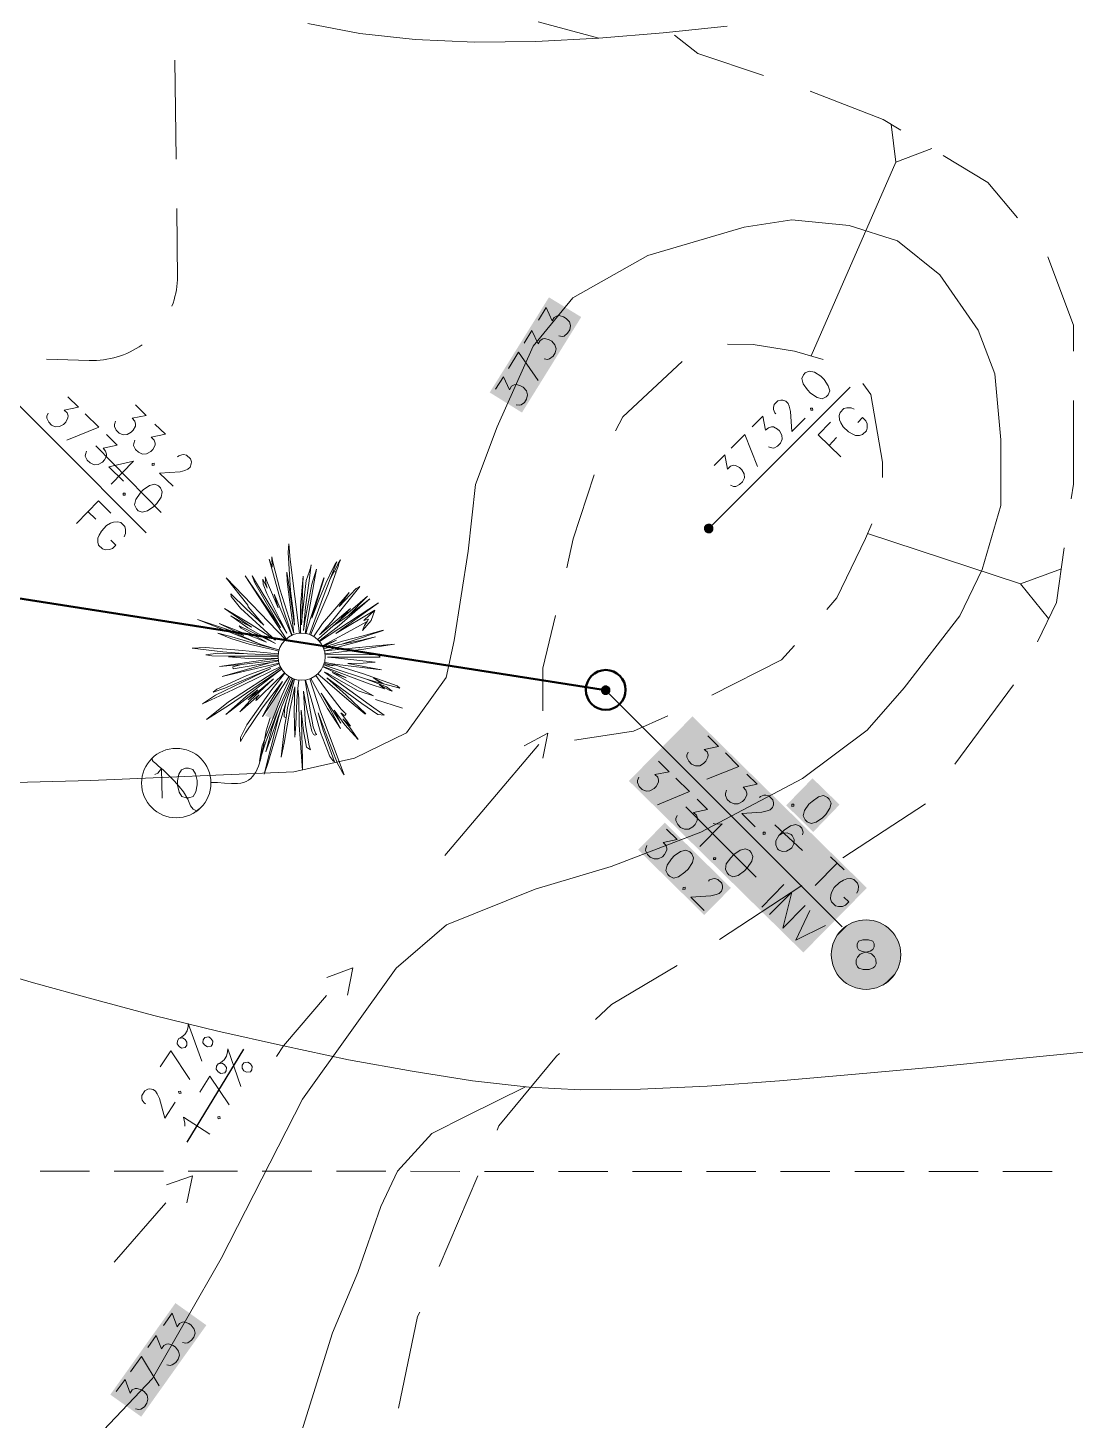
# Model space of a CAD drawing. Header units: millimetres. Extents: x -419 to 20046, y -14642 to 2638.
# Drawn here: x 13.978 to 16.63, y 9.915 to 13.44 of the extents above; entities that cross this region are included whole.
import ezdxf

# ---------------------------------------------------------------- set-up
doc = ezdxf.new("R2010")
doc.units = ezdxf.units.MM
for name, color, linetype in [('PDF11_----LN02', 7, 'Continuous'), ('PDF11_----LN03', 7, 'Continuous'), ('PDF11_----TX00', 7, 'Continuous'), ('PDF11_EXTO$BSL', 7, 'Continuous'), ('PDF11_PR-swale', 7, 'Continuous'), ('PDF11_PRPN$BSL', 7, 'Continuous'), ('PDF11_PRPN$PRSDCL', 7, 'Continuous')]:
    doc.layers.add(name, color=color, linetype=linetype)
for name, color, linetype, true_color in [('PDF11_0', 7, 'Continuous', 0xb3b3b3), ('PDF11_EXTO$--C3-Surface-EXTO', 7, 'Continuous', 0xb3b3b3), ('PDF11_EXTO$EXLSTR', 7, 'Continuous', 0xb3b3b3)]:
    doc.layers.add(name, color=color, linetype=linetype, true_color=true_color)

msp = doc.modelspace()

# ---------------------------------------------------------------- hatches: boundary and pattern name
at = {"layer": 'PDF11_----LN02', "true_color": 0xffffff, "transparency": 33554559}
for points in [[(15.1479, 12.5168), (15.2296, 12.466), (15.2979, 12.7577)], [(15.2979, 12.7577), (15.2296, 12.466), (15.3796, 12.7077)], [(14.187, 9.98), (14.2653, 9.9241), (14.352, 10.2117)], [(14.352, 10.2117), (14.2653, 9.9241), (14.4303, 10.1558)]]:
    msp.add_hatch(color=7, dxfattribs=at).paths.add_polyline_path(points)
at = {"layer": 'PDF11_----TX00', "true_color": 0xffffff, "transparency": 33554559}
for points in [[(15.6613, 11.6968), (15.5004, 11.5334), (16.103, 11.2626)], [(16.103, 11.2626), (15.5004, 11.5334), (15.9421, 11.0992)], [(15.9654, 11.5401), (15.8988, 11.4718), (16.0338, 11.4734)], [(16.0338, 11.4734), (15.8988, 11.4718), (15.9671, 11.4042)], [(15.5912, 11.4276), (15.5237, 11.3592), (15.7588, 11.2626)], [(15.7588, 11.2626), (15.5237, 11.3592), (15.6913, 11.1942)]]:
    msp.add_hatch(color=7, dxfattribs=at).paths.add_polyline_path(points)
at = {"layer": 'PDF11_0', "transparency": 33554559}
for points in [[(15.6938, 12.1818), (15.6904, 12.176), (15.7029, 12.1726)], [(15.7029, 12.1726), (15.6904, 12.176), (15.6904, 12.1693)], [(15.7029, 12.1726), (15.6904, 12.1693), (15.6938, 12.1635)], [(15.7029, 12.1726), (15.6996, 12.1843), (15.6938, 12.1818)], [(15.6938, 12.1635), (15.6996, 12.1601), (15.7029, 12.1726)], [(15.7029, 12.1726), (15.7063, 12.1843), (15.6996, 12.1843)], [(15.7029, 12.1726), (15.6996, 12.1601), (15.7063, 12.1601)], [(15.7113, 12.1818), (15.7063, 12.1843), (15.7029, 12.1726)], [(15.7029, 12.1726), (15.7146, 12.176), (15.7113, 12.1818)], [(15.7029, 12.1726), (15.7146, 12.1693), (15.7146, 12.176)], [(15.7029, 12.1726), (15.7063, 12.1601), (15.7113, 12.1635)], [(15.7113, 12.1635), (15.7146, 12.1693), (15.7029, 12.1726)], [(15.4329, 11.7718), (15.4296, 11.7668), (15.4412, 11.7634)], [(15.4412, 11.7634), (15.4379, 11.7751), (15.4329, 11.7718)], [(15.4412, 11.7634), (15.4446, 11.7751), (15.4379, 11.7751)], [(15.4504, 11.7718), (15.4446, 11.7751), (15.4412, 11.7634)], [(15.4412, 11.7634), (15.4537, 11.7668), (15.4504, 11.7718)], [(14.6203, 11.7684), (14.5795, 11.6984), (14.6045, 11.6884)], [(15.4412, 11.7634), (15.4296, 11.7668), (15.4296, 11.7601)], [(15.4412, 11.7634), (15.4296, 11.7601), (15.4329, 11.7543)], [(15.4329, 11.7543), (15.4379, 11.7509), (15.4412, 11.7634)], [(15.4412, 11.7634), (15.4379, 11.7509), (15.4446, 11.7509)], [(15.4412, 11.7634), (15.4537, 11.7601), (15.4537, 11.7668)], [(15.4412, 11.7634), (15.4446, 11.7509), (15.4504, 11.7543)], [(15.4504, 11.7543), (15.4537, 11.7601), (15.4412, 11.7634)]]:
    msp.add_hatch(color=7, dxfattribs=at).paths.add_polyline_path(points)
at = {"layer": 'PDF11_0', "true_color": 0xffffff, "transparency": 33554559}
for points in [[(16.0863, 11.1801), (16.0129, 11.0917), (16.0988, 11.1817)], [(16.0988, 11.1817), (16.0129, 11.0917), (16.0146, 11.0734)], [(16.0863, 11.1801), (16.0138, 11.1059), (16.0129, 11.0917)], [(16.0671, 11.1751), (16.0138, 11.1059), (16.0863, 11.1801)], [(16.0671, 11.1751), (16.0171, 11.1217), (16.0138, 11.1059)], [(16.0988, 11.1817), (16.0146, 11.0734), (16.123, 11.1784)], [(16.123, 11.1784), (16.0146, 11.0734), (16.0221, 11.0542)], [(16.0555, 11.1692), (16.0171, 11.1217), (16.0671, 11.1751)], [(16.123, 11.1784), (16.0221, 11.0542), (16.143, 11.1709)], [(16.0555, 11.1692), (16.0238, 11.1367), (16.0171, 11.1217)], [(16.143, 11.1709), (16.0221, 11.0542), (16.0296, 11.0417)], [(16.0455, 11.1617), (16.0238, 11.1367), (16.0555, 11.1692)], [(16.0455, 11.1617), (16.0346, 11.1517), (16.0238, 11.1367)], [(16.143, 11.1709), (16.0296, 11.0417), (16.1621, 11.1567)], [(16.1621, 11.1567), (16.0296, 11.0417), (16.043, 11.0275)], [(16.1621, 11.1567), (16.043, 11.0275), (16.1738, 11.1426)], [(16.1738, 11.1426), (16.043, 11.0275), (16.0563, 11.0175)], [(16.1738, 11.1426), (16.0563, 11.0175), (16.1821, 11.1267)], [(16.1821, 11.1267), (16.0563, 11.0175), (16.0713, 11.0109)], [(16.1821, 11.1267), (16.0713, 11.0109), (16.1888, 11.0951)], [(16.1888, 11.0951), (16.0713, 11.0109), (16.0905, 11.0059)], [(16.1888, 11.0951), (16.0905, 11.0059), (16.1846, 11.0667)], [(16.1846, 11.0667), (16.0905, 11.0059), (16.1105, 11.0059)], [(16.1846, 11.0667), (16.1105, 11.0059), (16.1771, 11.0501)], [(16.1771, 11.0501), (16.1105, 11.0059), (16.1438, 11.0167)], [(16.1771, 11.0501), (16.1438, 11.0167), (16.1613, 11.03)]]:
    msp.add_hatch(color=7, dxfattribs=at).paths.add_polyline_path(points)

# ---------------------------------------------------------------- linework, layer by layer
at = {"layer": 'PDF11_----LN02', "lineweight": 18}
for points in [[(15.5871, 13.4269), (15.4246, 13.4136), (15.2704, 13.4552)], [(15.8413, 13.3194), (15.6746, 13.3752), (15.6162, 13.4211)], [(14.3503, 13.3577), (14.3536, 13.1077)], [(15.9596, 13.2794), (16.1446, 13.2077), (16.1888, 13.1811)], [(16.2671, 13.1344), (16.1763, 13.1002), (16.1646, 13.1961)], [(16.2963, 13.1169), (16.4096, 13.0485), (16.4847, 12.9585)], [(15.9621, 12.6093), (16.1763, 13.1002)], [(13.5928, 11.5201), (14.1378, 11.5343), (14.652, 11.5568), (14.8054, 11.5909), (14.937, 11.6551), (15.0379, 11.7951), (15.0579, 11.8893), (15.0929, 12.1151), (15.112, 12.2835), (15.167, 12.4302), (15.2579, 12.6343), (15.3587, 12.756), (15.5479, 12.8635), (15.7921, 12.9352), (15.9129, 12.9535), (16.058, 12.9394), (16.1805, 12.901), (16.288, 12.8144), (16.3846, 12.6743), (16.4271, 12.5643), (16.4421, 12.3968), (16.4421, 12.231), (16.3946, 12.0685), (16.3388, 11.951), (16.1971, 11.7693), (16.1038, 11.6618), (15.9396, 11.5393), (15.6829, 11.4042), (15.4554, 11.3167), (15.2629, 11.2592), (15.0387, 11.1692), (14.9112, 11.0592), (14.6737, 10.7275), (14.4678, 10.3242), (14.2936, 10.0208), (14.1386, 9.8575)], [(16.5613, 12.8602), (16.6263, 12.6868), (16.6263, 12.6218)], [(15.2712, 12.7002), (15.2912, 12.7319), (15.3062, 12.6985), (15.3112, 12.7068), (15.3187, 12.711), (15.3237, 12.7119), (15.3346, 12.7085), (15.3412, 12.7043), (15.3496, 12.696), (15.3521, 12.686), (15.3504, 12.6752), (15.3446, 12.6668), (15.3362, 12.6593), (15.3312, 12.6585), (15.3229, 12.6602)], [(15.2354, 12.6418), (15.2546, 12.6735), (15.2704, 12.6402), (15.2754, 12.6485), (15.2821, 12.6527), (15.2871, 12.6535), (15.2987, 12.6502), (15.3054, 12.6468), (15.3129, 12.6377), (15.3162, 12.6277), (15.3137, 12.6168), (15.3087, 12.6085), (15.2996, 12.6018), (15.2946, 12.6002), (15.2862, 12.6018)], [(15.1954, 12.5777), (15.2204, 12.6185), (15.2704, 12.5468)], [(15.7504, 12.6393), (15.8154, 12.6385), (15.9196, 12.6218), (15.9921, 12.6002)], [(14.1336, 12.5977), (14.0253, 12.601)], [(15.4662, 12.4193), (15.4846, 12.4552), (15.6354, 12.5952)], [(15.1629, 12.5252), (15.1829, 12.5568), (15.1979, 12.5235), (15.2029, 12.5327), (15.2096, 12.536), (15.2154, 12.5368), (15.2262, 12.5335), (15.2329, 12.5302), (15.2412, 12.521), (15.2437, 12.511), (15.2412, 12.5002), (15.2362, 12.4918), (15.2279, 12.4852), (15.2221, 12.4843), (15.2146, 12.4852)], [(16.093, 12.5393), (16.113, 12.5118), (16.143, 12.3402), (16.143, 12.3018)], [(16.6263, 12.4968), (16.6263, 12.2851), (16.6205, 12.2476)], [(15.3429, 12.0726), (15.3596, 12.146), (15.4121, 12.3085)], [(16.1155, 12.1843), (16.0996, 12.1468), (16.0271, 11.9968), (16.0013, 11.9676)], [(16.1046, 12.1601), (16.4922, 12.0326)], [(16.603, 12.1235), (16.583, 11.9851), (16.5347, 11.886)], [(16.563, 11.9443), (16.4922, 12.0326), (16.5955, 12.0701)], [(15.2821, 11.7109), (15.2821, 11.8193), (15.3146, 11.9526)], [(15.9196, 11.8759), (15.8871, 11.8401), (15.7104, 11.7509)], [(16.3255, 11.5759), (16.4747, 11.7768)], [(15.5987, 11.6984), (15.5121, 11.6593), (15.3629, 11.6368)], [(16.0421, 11.3384), (16.2513, 11.4759)], [(15.7296, 11.1317), (15.9379, 11.2692)], [(15.4154, 10.9292), (15.4562, 10.9675), (15.6229, 11.0659)], [(15.167, 10.6492), (15.1712, 10.66), (15.3171, 10.8367), (15.3246, 10.8434)], [(15.2387, 10.7592), (15.092, 10.6867), (15.0012, 10.6409), (14.9145, 10.5458), (14.872, 10.4558), (14.8137, 10.2892), (14.7495, 10.1366), (14.6453, 9.8025), (14.5187, 9.5641), (14.392, 9.3191), (14.1845, 9.0307), (14.1136, 8.9782), (13.9728, 8.8965), (13.7761, 8.8299), (13.6236, 8.8174), (13.4536, 8.8315)], [(15.0195, 10.3042), (15.1179, 10.5342)], [(14.322, 10.155), (14.3436, 10.1858), (14.3561, 10.1516), (14.362, 10.16), (14.3695, 10.1633), (14.3745, 10.1641), (14.3862, 10.16), (14.392, 10.1558), (14.3995, 10.1458), (14.402, 10.1358), (14.3987, 10.1258), (14.3928, 10.1175), (14.3837, 10.1108), (14.3787, 10.11), (14.3703, 10.1116)], [(14.917, 9.9458), (14.9654, 10.1775), (14.9712, 10.1891)], [(14.282, 10.0991), (14.3036, 10.13), (14.317, 10.0958), (14.3228, 10.1041), (14.3295, 10.1075), (14.3345, 10.1083), (14.3461, 10.1041), (14.352, 10.1), (14.3595, 10.09), (14.362, 10.08), (14.3586, 10.07), (14.3528, 10.0616), (14.3436, 10.055), (14.3386, 10.0541), (14.3303, 10.0558)], [(14.2378, 10.0375), (14.2661, 10.0766), (14.3111, 10.0025)], [(14.202, 9.9875), (14.2245, 10.0183), (14.237, 9.9841), (14.2428, 9.9925), (14.2503, 9.9958), (14.2553, 9.9958), (14.2661, 9.9925), (14.2728, 9.9883), (14.2803, 9.9783), (14.282, 9.9683), (14.2795, 9.9583), (14.2736, 9.9491), (14.2645, 9.9433), (14.2595, 9.9425), (14.2511, 9.9441)]]:
    msp.add_lwpolyline(points, dxfattribs=at)
msp.add_lwpolyline([(14.3553, 12.9827), (14.357, 12.8019, -0.080118), (14.3431, 12.7349)], format="xyb", dxfattribs=at)
msp.add_arc((14.1424, 12.8131), 0.2154, 267.9127, 305.4689, dxfattribs=at)
at = {"layer": 'PDF11_----LN03', "lineweight": 30}
for points in [[(14.3161, 12.2126), (14.1503, 12.3818)], [(15.6446, 11.4676), (15.8229, 11.2901)], [(15.9404, 11.3576), (15.8696, 11.4226)], [(14.382, 10.6192), (14.5253, 10.8542)]]:
    msp.add_lwpolyline(points, dxfattribs=at)
at = {"layer": 'PDF11_----TX00', "lineweight": 20}
for points in [[(15.9429, 12.5618), (15.9471, 12.5668), (15.9571, 12.571), (15.9704, 12.5685), (15.9863, 12.5577), (15.9946, 12.5493), (16.0054, 12.5335), (16.0088, 12.521), (16.0046, 12.511), (15.9996, 12.506), (15.9896, 12.501), (15.9771, 12.5043), (15.9604, 12.5152), (15.9529, 12.5235), (15.9413, 12.5385), (15.9379, 12.5518)], [(15.9604, 12.4768), (15.9654, 12.4768), (15.9663, 12.4718), (15.9613, 12.4718)], [(14.2978, 12.3377), (14.2978, 12.3327), (14.2928, 12.3318), (14.2928, 12.3368)], [(14.3095, 12.2801), (14.3145, 12.2751), (14.3186, 12.2651), (14.3161, 12.2518), (14.3053, 12.236), (14.297, 12.2285), (14.2811, 12.2168), (14.2678, 12.2135), (14.2578, 12.2176), (14.2536, 12.2226), (14.2486, 12.2326), (14.252, 12.246), (14.2628, 12.2618), (14.2703, 12.2701), (14.2861, 12.281), (14.2995, 12.2843)], [(14.2245, 12.2618), (14.2245, 12.2568), (14.2195, 12.2568), (14.2195, 12.2618)], [(16.0029, 11.4918), (16.0079, 11.4876), (16.0129, 11.4776), (16.0096, 11.4643), (15.9988, 11.4484), (15.9904, 11.4401), (15.9746, 11.4292), (15.9621, 11.4259), (15.9521, 11.4301), (15.9471, 11.4351), (15.9421, 11.4451), (15.9454, 11.4584), (15.9563, 11.4743), (15.9646, 11.4818), (15.9804, 11.4934), (15.9929, 11.4968)], [(15.9179, 11.4743), (15.9179, 11.4693), (15.9129, 11.4684), (15.9129, 11.4743)], [(15.8454, 11.4034), (15.8454, 11.3984), (15.8404, 11.3976), (15.8404, 11.4034)], [(15.8913, 11.4009), (15.9013, 11.4017), (15.9113, 11.3976), (15.9138, 11.3951), (15.9188, 11.3851), (15.9179, 11.3742), (15.9129, 11.3642), (15.9096, 11.3617), (15.8996, 11.3559), (15.8888, 11.3551), (15.8788, 11.3592), (15.8771, 11.3617), (15.8721, 11.3717), (15.8721, 11.3817), (15.8804, 11.3951)], [(15.6546, 11.3542), (15.6596, 11.3492), (15.6638, 11.3392), (15.6613, 11.3267), (15.6504, 11.3101), (15.6421, 11.3026), (15.6263, 11.2909), (15.6129, 11.2876), (15.6029, 11.2926), (15.5987, 11.2967), (15.5937, 11.3067), (15.5971, 11.3201), (15.6079, 11.3359), (15.6154, 11.3442), (15.6313, 11.3551), (15.6446, 11.3584)], [(15.8054, 11.3576), (15.8096, 11.3526), (15.8146, 11.3426), (15.8113, 11.3301), (15.8004, 11.3142), (15.7929, 11.3059), (15.7771, 11.2942), (15.7638, 11.2909), (15.7538, 11.2959), (15.7488, 11.3009), (15.7446, 11.3101), (15.7471, 11.3234), (15.7588, 11.3392), (15.7663, 11.3476), (15.7821, 11.3584), (15.7954, 11.3617)], [(15.7204, 11.3392), (15.7196, 11.3342), (15.7146, 11.3342), (15.7146, 11.3392)], [(15.6429, 11.2642), (15.6429, 11.2592), (15.6371, 11.2584), (15.6379, 11.2634)], [(14.3703, 10.8834), (14.377, 10.8792), (14.3812, 10.8725), (14.3812, 10.8642), (14.377, 10.8584), (14.367, 10.8567), (14.3611, 10.8609), (14.3561, 10.8684), (14.357, 10.8759), (14.3603, 10.8817)], [(14.422, 10.8784), (14.4262, 10.8842), (14.4362, 10.8859), (14.442, 10.8817), (14.447, 10.875), (14.4462, 10.8675), (14.4428, 10.8617), (14.4328, 10.86), (14.4262, 10.8642), (14.4212, 10.8709)], [(14.5212, 10.8142), (14.5253, 10.82), (14.5353, 10.8217), (14.542, 10.8175), (14.5462, 10.8109), (14.5453, 10.8025), (14.542, 10.7975), (14.532, 10.7959), (14.5253, 10.8), (14.5212, 10.8067)], [(14.4703, 10.8192), (14.4762, 10.815), (14.4812, 10.8084), (14.4803, 10.8), (14.477, 10.7942), (14.467, 10.7925), (14.4603, 10.7967), (14.4553, 10.8042), (14.4562, 10.8117), (14.4603, 10.8175)], [(14.3595, 10.7475), (14.3645, 10.7484), (14.3661, 10.7434), (14.3611, 10.7425)], [(14.4595, 10.6834), (14.4645, 10.6842), (14.4653, 10.6792), (14.4603, 10.6784)]]:
    msp.add_lwpolyline(points, close=True, dxfattribs=at)
for points in [[(14.0795, 12.506), (14.1061, 12.4793), (14.0703, 12.4718), (14.0778, 12.4652), (14.0803, 12.4577), (14.0795, 12.4527), (14.0745, 12.4418), (14.0686, 12.436), (14.0586, 12.431), (14.0478, 12.4302), (14.0378, 12.4343), (14.0311, 12.4418), (14.0261, 12.4518), (14.0261, 12.4568), (14.0295, 12.4643)], [(14.2511, 12.4852), (14.2778, 12.4585), (14.242, 12.4518), (14.2495, 12.4443), (14.2511, 12.4368), (14.2511, 12.4318), (14.2453, 12.421), (14.2403, 12.416), (14.2295, 12.4102), (14.2195, 12.4093), (14.2095, 12.4135), (14.202, 12.421), (14.1978, 12.431), (14.1978, 12.436), (14.2003, 12.4443)], [(15.8721, 12.4627), (15.8696, 12.4652), (15.8663, 12.4735), (15.8663, 12.4785), (15.8679, 12.486), (15.8779, 12.496), (15.8854, 12.4977), (15.8904, 12.4977), (15.8979, 12.4952), (15.9038, 12.4893), (15.9063, 12.4818), (15.9096, 12.4685), (15.9129, 12.4177), (15.9471, 12.4518)], [(16.0805, 12.441), (16.0921, 12.4535), (16.1005, 12.4452), (16.1038, 12.4377), (16.1038, 12.4268), (16.1021, 12.4193), (16.0921, 12.4102), (16.0846, 12.4077), (16.0746, 12.4077), (16.0671, 12.411), (16.0563, 12.4168), (16.043, 12.4302), (16.0371, 12.4402), (16.0338, 12.4477), (16.0329, 12.4585), (16.0354, 12.466), (16.0446, 12.476), (16.0521, 12.4777), (16.063, 12.4777), (16.0705, 12.4743)], [(14.1236, 12.4627), (14.1578, 12.4293), (14.077, 12.396)], [(15.8129, 12.4302), (15.8396, 12.4568), (15.8463, 12.421), (15.8538, 12.4277), (15.8613, 12.4302), (15.8663, 12.4302), (15.8771, 12.4243), (15.8821, 12.4193), (15.8879, 12.4085), (15.8888, 12.3985), (15.8846, 12.3885), (15.8771, 12.381), (15.8671, 12.376), (15.8621, 12.3768), (15.8538, 12.3793)], [(16.0371, 12.3535), (15.9796, 12.4093), (16.0113, 12.4418)], [(14.1778, 12.4102), (14.2045, 12.3835), (14.1686, 12.376), (14.1753, 12.3685), (14.1778, 12.361), (14.1778, 12.356), (14.172, 12.346), (14.167, 12.3402), (14.1561, 12.3343), (14.1461, 12.3335), (14.1361, 12.3385), (14.1286, 12.3452), (14.1236, 12.3552), (14.1245, 12.3602), (14.127, 12.3685)], [(14.2995, 12.4368), (14.327, 12.411), (14.2903, 12.4035), (14.2978, 12.396), (14.3003, 12.3885), (14.3003, 12.3835), (14.2945, 12.3727), (14.2895, 12.3677), (14.2786, 12.3618), (14.2686, 12.361), (14.2586, 12.366), (14.2511, 12.3727), (14.2461, 12.3827), (14.247, 12.3877), (14.2495, 12.396)], [(15.7596, 12.376), (15.7938, 12.4102), (15.8263, 12.3293)], [(16.0263, 12.4027), (16.0071, 12.3827)], [(14.2203, 12.2927), (14.1836, 12.3285), (14.2461, 12.3427), (14.1895, 12.2851)], [(14.357, 12.3543), (14.3603, 12.3568), (14.3678, 12.3593), (14.3728, 12.3602), (14.3803, 12.3577), (14.3903, 12.3485), (14.3928, 12.341), (14.392, 12.336), (14.3895, 12.3277), (14.3837, 12.3227), (14.3762, 12.3193), (14.3636, 12.316), (14.312, 12.3127), (14.3461, 12.2793)], [(15.7163, 12.3318), (15.7429, 12.3593), (15.7504, 12.3227), (15.7579, 12.3302), (15.7654, 12.3327), (15.7704, 12.3318), (15.7804, 12.3268), (15.7863, 12.321), (15.7921, 12.311), (15.7929, 12.301), (15.7879, 12.291), (15.7804, 12.2835), (15.7713, 12.2785), (15.7654, 12.2785), (15.7579, 12.2818)], [(14.1011, 12.1851), (14.157, 12.2426), (14.1886, 12.211)], [(14.1503, 12.196), (14.1303, 12.2151)], [(14.1886, 12.1426), (14.2011, 12.1301), (14.1928, 12.1218), (14.1853, 12.1193), (14.1745, 12.1185), (14.167, 12.121), (14.157, 12.1301), (14.1553, 12.1376), (14.1553, 12.1476), (14.1586, 12.156), (14.1645, 12.166), (14.1778, 12.1801), (14.1878, 12.186), (14.1953, 12.1885), (14.2061, 12.1893), (14.2136, 12.1876), (14.2236, 12.1776), (14.2253, 12.1701), (14.2253, 12.1601), (14.222, 12.1518)], [(15.7004, 11.6476), (15.7271, 11.6209), (15.6913, 11.6134), (15.6988, 11.6068), (15.7013, 11.5993), (15.7004, 11.5934), (15.6954, 11.5834), (15.6896, 11.5776), (15.6796, 11.5718), (15.6688, 11.5718), (15.6588, 11.5759), (15.6521, 11.5834), (15.6471, 11.5934), (15.6471, 11.5984), (15.6504, 11.6059)], [(15.7446, 11.6043), (15.7788, 11.5701), (15.6979, 11.5376)], [(15.5754, 11.5834), (15.6021, 11.5568), (15.5662, 11.5501), (15.5737, 11.5426), (15.5754, 11.5351), (15.5754, 11.5301), (15.5696, 11.5193), (15.5646, 11.5143), (15.5537, 11.5084), (15.5437, 11.5076), (15.5337, 11.5118), (15.5262, 11.5193), (15.5221, 11.5293), (15.5221, 11.5343), (15.5254, 11.5426)], [(15.6196, 11.5401), (15.6538, 11.5068), (15.5729, 11.4734)], [(15.7988, 11.5509), (15.8254, 11.5251), (15.7896, 11.5176), (15.7963, 11.5101), (15.7988, 11.5026), (15.7988, 11.4976), (15.7929, 11.4868), (15.7879, 11.4818), (15.7771, 11.4759), (15.7671, 11.4751), (15.7571, 11.4801), (15.7496, 11.4868), (15.7446, 11.4968), (15.7454, 11.5018), (15.7479, 11.5101)], [(15.8313, 11.4918), (15.8338, 11.4943), (15.8421, 11.4976), (15.8471, 11.4976), (15.8546, 11.4959), (15.8646, 11.4859), (15.8663, 11.4784), (15.8663, 11.4734), (15.8638, 11.4659), (15.8579, 11.4601), (15.8504, 11.4576), (15.8371, 11.4542), (15.7863, 11.4509), (15.8204, 11.4176)], [(15.6729, 11.4876), (15.6996, 11.4609), (15.6638, 11.4534), (15.6713, 11.4467), (15.6738, 11.4392), (15.6729, 11.4334), (15.6679, 11.4234), (15.6621, 11.4176), (15.6521, 11.4117), (15.6413, 11.4117), (15.6313, 11.4159), (15.6246, 11.4234), (15.6196, 11.4334), (15.6196, 11.4384), (15.6229, 11.4459)], [(15.7138, 11.4259), (15.7213, 11.4242), (15.7363, 11.4251), (15.6804, 11.3676)], [(15.8804, 11.3951), (15.8938, 11.4092), (15.9096, 11.4201), (15.9229, 11.4234), (15.9329, 11.4192), (15.9379, 11.4142), (15.9421, 11.4042), (15.9396, 11.3967)], [(15.5954, 11.4117), (15.6229, 11.3851), (15.5871, 11.3776), (15.5937, 11.3709), (15.5962, 11.3634), (15.5962, 11.3584), (15.5904, 11.3476), (15.5854, 11.3417), (15.5746, 11.3367), (15.5646, 11.3359), (15.5546, 11.3401), (15.5471, 11.3476), (15.5421, 11.3576), (15.5429, 11.3626), (15.5454, 11.3701)], [(15.9721, 11.2684), (16.0279, 11.3251)], [(16.0455, 11.3084), (16.0113, 11.3417)], [(15.7021, 11.2801), (15.7046, 11.2834), (15.7129, 11.2859), (15.7179, 11.2867), (15.7254, 11.2842), (15.7354, 11.2751), (15.7371, 11.2667), (15.7371, 11.2617), (15.7346, 11.2542), (15.7288, 11.2484), (15.7213, 11.2459), (15.7079, 11.2426), (15.6571, 11.2392), (15.6913, 11.2059)], [(16.0446, 11.2392), (16.0571, 11.2276), (16.0488, 11.2192), (16.0413, 11.2159), (16.0313, 11.2159), (16.0238, 11.2176), (16.0138, 11.2276), (16.0113, 11.2351), (16.0121, 11.2451), (16.0146, 11.2526), (16.0204, 11.2634), (16.0338, 11.2767), (16.0438, 11.2826), (16.0521, 11.2859), (16.0621, 11.2867), (16.0696, 11.2842), (16.0796, 11.2751), (16.0821, 11.2667), (16.0813, 11.2567), (16.078, 11.2492)], [(15.8371, 11.2142), (15.8929, 11.2709)], [(15.8563, 11.1951), (15.9129, 11.2517), (15.8904, 11.1609), (15.9471, 11.2184)], [(15.9979, 11.1676), (15.9229, 11.1301), (15.9588, 11.2059)], [(14.3603, 10.8817), (14.3678, 10.8859), (14.3762, 10.8917), (14.382, 10.9009), (14.3845, 10.9117), (14.3845, 10.9192), (14.4187, 10.8242)], [(14.3136, 10.81), (14.3403, 10.85), (14.3887, 10.7775)], [(14.4603, 10.8175), (14.467, 10.8209), (14.4753, 10.8275), (14.4812, 10.8367), (14.4837, 10.8475), (14.4845, 10.855), (14.5178, 10.76)], [(14.4137, 10.7459), (14.4395, 10.7859), (14.4878, 10.7134)], [(14.2761, 10.7159), (14.2728, 10.7184), (14.2678, 10.725), (14.267, 10.73), (14.267, 10.7375), (14.2745, 10.7492), (14.282, 10.7534), (14.287, 10.7542), (14.2953, 10.7525), (14.3011, 10.7484), (14.3061, 10.7417), (14.312, 10.7292), (14.3253, 10.68), (14.3511, 10.72)], [(14.3762, 10.6592), (14.3762, 10.6675), (14.372, 10.6825), (14.4395, 10.6392)]]:
    msp.add_lwpolyline(points, dxfattribs=at)
at = {"layer": 'PDF11_0', "lineweight": 18}
for points in [[(15.7496, 13.4444), (15.5871, 13.4269), (15.4246, 13.4136), (15.2646, 13.4052), (15.1095, 13.4036), (14.9595, 13.4102), (14.8187, 13.4252), (14.687, 13.4511)], [(16.6697, 10.8484), (16.473, 10.8292), (16.273, 10.8092), (16.0746, 10.7909), (15.8821, 10.7742), (15.6988, 10.7609), (15.5296, 10.7534), (15.3779, 10.7517), (15.2479, 10.7584), (15.1045, 10.7742), (14.9512, 10.7984), (14.7903, 10.8275), (14.6253, 10.8625), (14.4595, 10.9), (14.297, 10.94), (14.1403, 10.9817), (13.9928, 11.0225), (13.8569, 11.0617)]]:
    msp.add_lwpolyline(points, dxfattribs=at)
at = {"layer": 'PDF11_0', "color": 7, "lineweight": 20}
for points in [[(14.2778, 12.1618), (13.8228, 12.6168)], [(16.0605, 12.5302), (15.7029, 12.1726)], [(16.0404, 11.1642), (15.4412, 11.7634)], [(14.592, 11.6934), (14.587, 11.6776), (14.582, 11.6601), (14.5753, 11.6226), (14.5712, 11.6043), (14.567, 11.5868), (14.562, 11.5709), (14.5553, 11.5559), (14.547, 11.5443), (14.5428, 11.5393), (14.537, 11.5351), (14.5312, 11.5318), (14.5245, 11.5293), (14.5178, 11.5276), (14.5095, 11.5268), (14.4937, 11.5268), (14.4762, 11.5276), (14.4587, 11.5293), (14.442, 11.5293)], [(14.2995, 11.5501), (14.307, 11.5534), (14.317, 11.5651), (14.3186, 11.4901)]]:
    msp.add_lwpolyline(points, dxfattribs=at)
at = {"layer": 'PDF11_0', "color": 7, "lineweight": 0, "true_color": 0xffffff}
for points in [[(14.4057, 11.4576), (14.397, 11.4622), (14.3899, 11.4705), (14.3832, 11.4872), (14.3724, 11.5063), (14.3611, 11.5193), (14.3486, 11.5334), (14.3216, 11.5605), (14.3086, 11.5713), (14.3024, 11.5772), (14.2953, 11.5826), (14.2928, 11.5872), (14.2932, 11.5913)], [(14.4145, 11.4643), (14.397, 11.4509)], [(16.1613, 11.03), (16.1438, 11.0167)]]:
    msp.add_lwpolyline(points, dxfattribs=at)
at = {"layer": 'PDF11_0', "color": 7, "lineweight": 20}
for points in [[(14.3778, 11.5659), (14.3853, 11.5659), (14.3962, 11.5626), (14.4028, 11.5518), (14.407, 11.5343), (14.407, 11.5234), (14.4037, 11.5059), (14.397, 11.4943), (14.3862, 11.4909), (14.3795, 11.4909), (14.3686, 11.4943), (14.3611, 11.5051), (14.357, 11.5226), (14.357, 11.5334), (14.3603, 11.5509), (14.367, 11.5618)], [(16.093, 11.1309), (16.1071, 11.1309), (16.118, 11.1276), (16.1213, 11.1209), (16.1213, 11.1134), (16.118, 11.1067), (16.1113, 11.1026), (16.0971, 11.0992), (16.0863, 11.0951), (16.0796, 11.0876), (16.0755, 11.0809), (16.0763, 11.0701), (16.0796, 11.0626), (16.083, 11.0592), (16.0938, 11.0559), (16.1088, 11.0559), (16.1188, 11.0601), (16.123, 11.0634), (16.1263, 11.0709), (16.1255, 11.0817), (16.1221, 11.0884), (16.1146, 11.0959), (16.1038, 11.0992), (16.0896, 11.1026), (16.0821, 11.1059), (16.0788, 11.1126), (16.0788, 11.1201), (16.0821, 11.1276)]]:
    msp.add_lwpolyline(points, close=True, dxfattribs=at)
for centre in [(14.3541, 11.528), (16.1009, 11.0938)]:
    msp.add_circle(centre, 0.0879, dxfattribs=at)
at = {"layer": 'PDF11_EXTO$--C3-Surface-EXTO', "lineweight": 18}
for points in [[(15.7496, 13.4444), (15.5871, 13.4269), (15.4246, 13.4136), (15.2646, 13.4052), (15.1095, 13.4036), (14.9595, 13.4102), (14.8187, 13.4252), (14.687, 13.4511)], [(16.6697, 10.8484), (16.473, 10.8292), (16.273, 10.8092), (16.0746, 10.7909), (15.8821, 10.7742), (15.6988, 10.7609), (15.5296, 10.7534), (15.3779, 10.7517), (15.2479, 10.7584), (15.1045, 10.7742), (14.9512, 10.7984), (14.7903, 10.8275), (14.6253, 10.8625), (14.4595, 10.9), (14.297, 10.94), (14.1403, 10.9817), (13.9928, 11.0225), (13.8569, 11.0617)]]:
    msp.add_lwpolyline(points, dxfattribs=at)
at = {"layer": 'PDF11_EXTO$BSL', "lineweight": 13}
for points in [[(14.1345, 10.5458), (14.0095, 10.5458)], [(14.322, 10.5458), (14.197, 10.5458)], [(14.5095, 10.5458), (14.3845, 10.5458)], [(14.697, 10.5458), (14.572, 10.5458)], [(14.8845, 10.5458), (14.7595, 10.5458)], [(15.072, 10.545), (14.947, 10.5458)], [(15.2596, 10.545), (15.1345, 10.545)], [(15.4471, 10.545), (15.3221, 10.545)], [(15.6346, 10.545), (15.5096, 10.545)], [(15.8221, 10.545), (15.6971, 10.545)], [(16.0096, 10.545), (15.8846, 10.545)], [(16.1971, 10.545), (16.0721, 10.545)], [(16.3846, 10.545), (16.2596, 10.545)], [(16.5722, 10.545), (16.4471, 10.545)]]:
    msp.add_lwpolyline(points, dxfattribs=at)
at = {"layer": 'PDF11_EXTO$EXLSTR', "lineweight": 18}
for points in [[(14.6478, 11.9018), (14.6428, 11.916), (14.622, 11.976), (14.5895, 12.0951), (14.597, 12.0743), (14.5962, 12.101), (14.5987, 12.0876), (14.6162, 12.0193), (14.652, 11.9076), (14.6353, 12.0385), (14.6345, 12.0618), (14.6387, 12.036), (14.6537, 11.9276), (14.652, 11.9518), (14.6437, 12.0151), (14.6378, 12.1118), (14.6395, 12.1335), (14.6428, 12.0943), (14.6662, 11.9068)], [(14.7678, 12.0893), (14.7645, 12.0835), (14.7603, 12.076), (14.7437, 12.0451)], [(14.7687, 12.0893), (14.7662, 12.0835), (14.7687, 12.0893), (14.7703, 12.0935), (14.7645, 12.0835)], [(14.7687, 12.091), (14.7703, 12.0935), (14.7695, 12.0918)], [(14.6687, 11.9068), (14.6687, 11.9768), (14.6753, 12.0518), (14.6737, 12.0101), (14.6712, 11.9285), (14.6728, 11.951), (14.6828, 12.041), (14.6912, 12.0643), (14.692, 12.0676), (14.6928, 12.0685), (14.6953, 12.0801), (14.6937, 12.0685), (14.6937, 12.0676), (14.6903, 12.0401), (14.6812, 11.9735), (14.6762, 11.9143), (14.6795, 11.9368), (14.6978, 12.0318), (14.7095, 12.0693), (14.7037, 12.0376), (14.6803, 11.9068)], [(14.6912, 11.9043), (14.7245, 11.9943), (14.7262, 11.9985), (14.7437, 12.0451), (14.7553, 12.0751), (14.7578, 12.0818), (14.7603, 12.0885), (14.7562, 12.0818), (14.752, 12.0743), (14.7328, 12.0343), (14.7153, 11.991), (14.697, 11.9451), (14.7003, 11.9551), (14.7287, 12.0476), (14.727, 12.0451), (14.6853, 11.9185), (14.682, 11.906)], [(14.7662, 12.0835), (14.7637, 12.076), (14.7587, 12.0635), (14.7553, 12.0626), (14.7587, 12.0626), (14.7387, 12.006), (14.7353, 11.9985), (14.6937, 11.9026)], [(14.6312, 11.891), (14.4803, 12.0476), (14.5353, 11.9785), (14.5362, 11.9743), (14.5762, 11.9276), (14.5312, 11.9693), (14.492, 12.0068), (14.4928, 12.0001), (14.517, 11.971), (14.6053, 11.8901), (14.5412, 11.931), (14.4762, 11.9701), (14.5445, 11.9226), (14.5195, 11.936), (14.492, 11.9518), (14.5353, 11.921), (14.6053, 11.881), (14.5395, 11.9135), (14.5137, 11.926), (14.5187, 11.9201), (14.5828, 11.8851), (14.4628, 11.9318), (14.5253, 11.9018), (14.4762, 11.9193)], [(14.6328, 11.8935), (14.5287, 12.0526), (14.6178, 11.9218), (14.5528, 12.0351), (14.5462, 12.0526), (14.5545, 12.0385), (14.6345, 11.9076), (14.6162, 11.9418), (14.5837, 12.0076), (14.5745, 12.0318), (14.5737, 12.0443), (14.5845, 12.0218), (14.5812, 12.0335), (14.5795, 12.0501), (14.5853, 12.0351), (14.612, 11.9718), (14.602, 12.006), (14.6187, 11.9668), (14.647, 11.9018)], [(14.702, 11.8985), (14.7245, 11.9318), (14.792, 12.0101), (14.767, 11.9751), (14.8095, 12.021), (14.8187, 12.026), (14.747, 11.936), (14.717, 11.9035), (14.7954, 11.9701), (14.7637, 11.9368), (14.8387, 12.001), (14.7895, 11.951), (14.8445, 11.9943), (14.7612, 11.9226), (14.7153, 11.8876)], [(14.717, 11.8868), (14.8662, 11.9843), (14.7578, 11.9068), (14.857, 11.966), (14.8295, 11.9393), (14.8412, 11.9426), (14.8379, 11.9368)], [(14.857, 11.966), (14.8479, 11.9393), (14.8254, 11.9143), (14.8304, 11.9268), (14.8379, 11.9368), (14.787, 11.9093), (14.7245, 11.8751), (14.7595, 11.8901), (14.7253, 11.8726)], [(14.7895, 11.951), (14.7503, 11.9251)], [(14.5662, 11.8801), (14.4078, 11.9418), (14.4762, 11.9193), (14.5662, 11.8801), (14.6045, 11.8676), (14.6145, 11.8651)], [(14.712, 11.891), (14.7153, 11.8943), (14.7503, 11.9251), (14.7595, 11.9335), (14.7637, 11.9368)], [(14.7262, 11.8709), (14.7753, 11.8876), (14.8304, 11.9018), (14.842, 11.9051), (14.8779, 11.9151), (14.8779, 11.9143), (14.8395, 11.9018), (14.8279, 11.8976), (14.7737, 11.8793), (14.8237, 11.8901), (14.8329, 11.8926), (14.8587, 11.8985), (14.832, 11.891), (14.8229, 11.8885), (14.7762, 11.8751), (14.7312, 11.8626), (14.8162, 11.8709), (14.8162, 11.8701), (14.817, 11.8709), (14.8595, 11.8751), (14.8687, 11.8759), (14.887, 11.8776), (14.8879, 11.8776), (14.907, 11.8801), (14.8679, 11.8734), (14.8587, 11.8718), (14.8287, 11.8668), (14.7303, 11.8551)], [(14.6137, 11.8618), (14.5978, 11.8659), (14.5495, 11.8768), (14.5412, 11.8785), (14.492, 11.8943), (14.4595, 11.9076), (14.4887, 11.9001), (14.5578, 11.8801), (14.6045, 11.8676)], [(14.7278, 11.8676), (14.7628, 11.8776), (14.7737, 11.8793)], [(14.612, 11.8518), (14.5345, 11.8551), (14.472, 11.8601), (14.3945, 11.8693), (14.427, 11.8709), (14.5028, 11.8651), (14.612, 11.8551)], [(14.612, 11.8493), (14.5203, 11.8493), (14.4445, 11.8501), (14.4287, 11.8526), (14.4595, 11.8568), (14.5345, 11.8551)], [(14.612, 11.8393), (14.5195, 11.8284), (14.4637, 11.8234), (14.5853, 11.8409), (14.612, 11.8434)], [(14.612, 11.8443), (14.5378, 11.8434), (14.4862, 11.8476), (14.5203, 11.8493)], [(14.7312, 11.8526), (14.852, 11.8534), (14.8562, 11.8534), (14.8654, 11.8534), (14.8704, 11.8468), (14.852, 11.8468), (14.8495, 11.8468), (14.737, 11.8468), (14.757, 11.8451), (14.8579, 11.8343), (14.827, 11.8318), (14.7887, 11.8309), (14.8737, 11.8151), (14.8737, 11.8143), (14.7612, 11.8284), (14.7437, 11.8309), (14.8279, 11.8043), (14.9137, 11.7743), (14.9204, 11.7684), (14.8787, 11.7793), (14.8537, 11.7943), (14.8737, 11.7801), (14.8687, 11.7818), (14.8362, 11.7909), (14.8862, 11.7718), (14.9012, 11.7609), (14.8929, 11.7634), (14.8679, 11.7776), (14.8812, 11.7668), (14.8454, 11.7784), (14.7262, 11.8234)], [(14.7312, 11.8626), (14.7295, 11.8626)], [(14.617, 11.8226), (14.497, 11.7643), (14.4203, 11.7284), (14.4537, 11.7509), (14.5937, 11.8184), (14.477, 11.7684), (14.4478, 11.7584), (14.457, 11.7659), (14.5328, 11.8001), (14.6145, 11.8301)], [(14.6278, 11.8068), (14.5695, 11.7501), (14.5587, 11.7393), (14.5553, 11.7368), (14.5578, 11.7443), (14.5637, 11.7518), (14.5153, 11.7084), (14.5412, 11.7368), (14.6003, 11.7918), (14.5362, 11.7384), (14.5603, 11.7643), (14.4795, 11.7018), (14.5312, 11.7476), (14.6103, 11.8084), (14.6203, 11.8168), (14.4887, 11.7259), (14.4303, 11.6893), (14.4862, 11.7334), (14.6187, 11.8201)], [(14.6137, 11.8318), (14.4703, 11.7976), (14.5937, 11.8334)], [(14.6128, 11.8376), (14.5937, 11.8334), (14.4978, 11.8176), (14.497, 11.8226), (14.5195, 11.8284)], [(14.7262, 11.8226), (14.7845, 11.7943), (14.7487, 11.8076), (14.8262, 11.7643), (14.8537, 11.7493), (14.8145, 11.7618), (14.7362, 11.8059), (14.7295, 11.8084), (14.8429, 11.7268), (14.8804, 11.7001), (14.8645, 11.7018), (14.8237, 11.7293), (14.7353, 11.7943), (14.7845, 11.7509), (14.8345, 11.7034), (14.832, 11.7034), (14.792, 11.7359), (14.7128, 11.8043)], [(14.7287, 11.8318), (14.7537, 11.8251), (14.727, 11.8284)], [(14.8362, 11.7909), (14.7487, 11.8201), (14.7278, 11.8276)], [(14.7295, 11.8343), (14.7437, 11.8309)], [(14.6395, 11.7968), (14.592, 11.7251), (14.5728, 11.6968), (14.5895, 11.7284), (14.6228, 11.7851), (14.572, 11.7176), (14.5295, 11.6551), (14.517, 11.6334), (14.517, 11.6434), (14.5328, 11.6751), (14.5962, 11.7651), (14.6287, 11.8059)], [(14.6537, 11.7909), (14.6362, 11.7184), (14.632, 11.6934), (14.627, 11.6959), (14.6278, 11.7143), (14.632, 11.7334), (14.6162, 11.6809), (14.5862, 11.5776), (14.577, 11.5509), (14.6128, 11.6943), (14.6203, 11.7201), (14.5953, 11.6459), (14.5812, 11.6068), (14.5962, 11.6643), (14.6128, 11.7151), (14.582, 11.6351), (14.5645, 11.5834), (14.572, 11.6226), (14.6212, 11.7501), (14.6428, 11.7951)], [(14.6128, 11.7151), (14.647, 11.7926)], [(14.6803, 11.7884), (14.6828, 11.7718), (14.6937, 11.7084), (14.7012, 11.6701), (14.707, 11.6543), (14.7095, 11.6509), (14.7103, 11.6509), (14.7053, 11.6493), (14.702, 11.6509), (14.6978, 11.6593), (14.6845, 11.7151), (14.6762, 11.7609), (14.6812, 11.6759), (14.6903, 11.6226), (14.6937, 11.6118), (14.6837, 11.6193), (14.6762, 11.6601), (14.6703, 11.7126), (14.6712, 11.6876), (14.6737, 11.5851), (14.6737, 11.5609), (14.6653, 11.6743), (14.6645, 11.7434), (14.662, 11.7676), (14.6595, 11.7359), (14.657, 11.6776), (14.6545, 11.6443), (14.6528, 11.7084), (14.6545, 11.7718), (14.6428, 11.7168), (14.627, 11.6293), (14.6195, 11.5934), (14.6287, 11.6751), (14.632, 11.6934)], [(14.6203, 11.7201), (14.6503, 11.7918)], [(14.632, 11.7334), (14.6512, 11.7918)], [(14.6645, 11.7884), (14.662, 11.7676)], [(14.692, 11.7918), (14.7195, 11.7084), (14.7795, 11.5493), (14.7737, 11.5584), (14.7628, 11.5776), (14.7337, 11.6518), (14.7137, 11.7059), (14.7262, 11.6618), (14.7545, 11.5818), (14.7503, 11.5851), (14.7428, 11.5951), (14.7195, 11.6559), (14.6953, 11.7409), (14.6812, 11.7884)], [(14.7078, 11.8001), (14.727, 11.7734), (14.772, 11.7151), (14.7812, 11.7059), (14.7837, 11.7043), (14.7837, 11.7026), (14.7812, 11.6993), (14.7787, 11.7001), (14.7712, 11.7059), (14.7878, 11.6834), (14.7954, 11.6718), (14.7762, 11.6909), (14.7962, 11.6651), (14.8145, 11.6384), (14.7812, 11.6751), (14.7537, 11.7126), (14.7712, 11.6801), (14.7528, 11.7076), (14.7212, 11.7559), (14.7412, 11.7201), (14.7703, 11.6659), (14.737, 11.7168), (14.6945, 11.7926)], [(14.927, 11.7176), (14.8587, 11.7393)]]:
    msp.add_lwpolyline(points, dxfattribs=at)
msp.add_circle((14.6716, 11.848), 0.0596, dxfattribs=at)
at = {"layer": 'PDF11_PR-swale', "lineweight": 13}
for points in [[(15.2354, 11.6226), (15.2954, 11.6543), (15.2821, 11.5909)], [(15.0345, 11.3451), (15.1462, 11.4776), (15.2721, 11.6259)], [(14.7353, 11.0359), (14.8012, 11.0601), (14.7878, 10.9909)], [(14.6078, 10.8359), (14.6253, 10.8625), (14.7345, 10.99)], [(14.3295, 10.5108), (14.3953, 10.5342), (14.3812, 10.4658)], [(14.3278, 10.4658), (14.197, 10.315)]]:
    msp.add_lwpolyline(points, dxfattribs=at)
at = {"layer": 'PDF11_PRPN$BSL', "lineweight": 13}
for points in [[(14.1345, 10.5458), (14.0095, 10.5458)], [(14.322, 10.5458), (14.197, 10.5458)], [(14.5095, 10.5458), (14.3845, 10.5458)], [(14.697, 10.5458), (14.572, 10.5458)], [(14.8845, 10.5458), (14.7595, 10.5458)], [(15.072, 10.545), (14.947, 10.5458)], [(15.2596, 10.545), (15.1345, 10.545)], [(15.4471, 10.545), (15.3221, 10.545)], [(15.6346, 10.545), (15.5096, 10.545)], [(15.8221, 10.545), (15.6971, 10.545)], [(16.0096, 10.545), (15.8846, 10.545)], [(16.1971, 10.545), (16.0721, 10.545)], [(16.3846, 10.545), (16.2596, 10.545)], [(16.5722, 10.545), (16.4471, 10.545)]]:
    msp.add_lwpolyline(points, dxfattribs=at)
at = {"layer": 'PDF11_PRPN$PRSDCL', "lineweight": 50}
msp.add_lwpolyline([(15.4412, 11.7634), (8.5157, 12.8469)], dxfattribs=at)
msp.add_circle((15.4417, 11.7639), 0.0504, dxfattribs=at)

doc.saveas('drawing.dxf')
